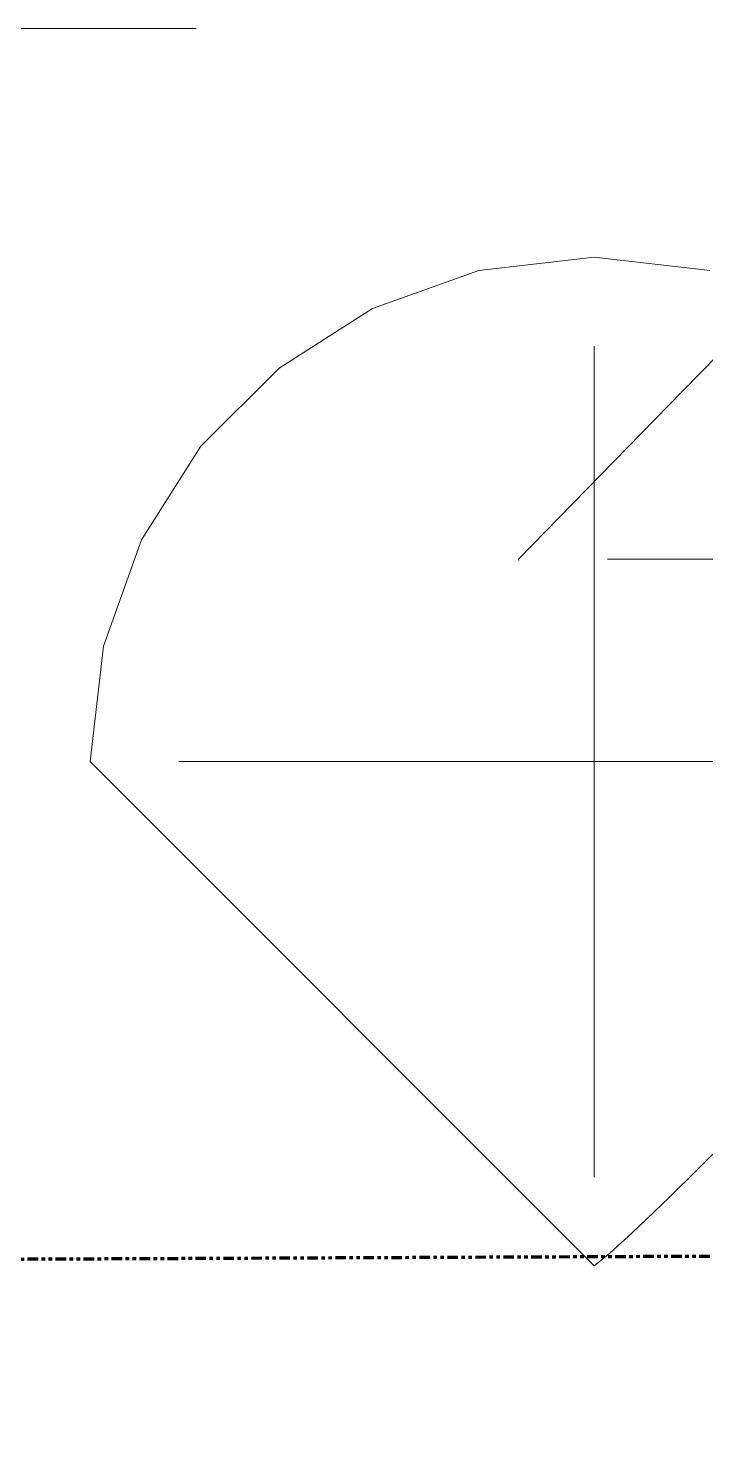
# Model space of a CAD drawing. Header units: inches. Extents: x 9391 to 11530, y 1186 to 2858.
# Drawn here: x 10992.7 to 11016.9, y 2608.4 to 2659.4 of the extents above; entities that cross this region are included whole.
import ezdxf

# ---------------------------------------------------------------- set-up
doc = ezdxf.new("R2010")
doc.units = ezdxf.units.IN
doc.header["$MEASUREMENT"] = 0
doc.linetypes.add('Double Dash 3_8_', pattern=[1, 0.375, -0.125, 0.125, -0.125, 0.125, -0.125])
for name, color, linetype, lineweight in [('A-DETL-GENF-1', 254, 'Continuous', 9), ('A-DETL-GENF-3', 9, 'Continuous', 9), ('C-PROP-LINE', 91, 'Double Dash 3_8_', 211)]:
    doc.layers.add(name, color=color, linetype=linetype, lineweight=lineweight)

# ---------------------------------------------------------------- blocks, each defined once
blk = doc.blocks.new('switchgrass 26764 - switchgrass 26764-1542757-FLOOR PLAN - ROOF')
at = {"layer": 'A-DETL-GENF-1'}
for p, q in [((-4.127, 17.537), (0, 18.013)), ((0, 18.013), (4.127, 17.537)), ((-7.918, 16.181), (-4.127, 17.537)), ((-11.263, 14.053), (-7.918, 16.181)), ((0, 14.405), (0, 14.839)), ((0, 14.839), (0, 14.458)), ((0, 14.458), (0, 13.454)), ((0, 13.828), (0, 14.405)), ((0, 10.265), (0, 14.289)), ((0, 14.289), (0, 13.936)), ((-14.053, 11.263), (-11.263, 14.053)), ((0, 13.936), (0, 13.61)), ((0, 13.378), (0, 13.828)), ((0, 13.61), (0, 13.295)), ((0, 13.454), (0, 12.037)), ((0, 12.844), (0, 13.378)), ((0, 13.295), (0, 12.976)), ((0, 12.976), (0, 11.829)), ((0, 12.667), (0, 12.957)), ((0, 12.957), (0, 12.8)), ((0, 12.246), (0, 12.844)), ((0, 12.8), (0, 12.372)), ((0, 10.496), (0, 12.667)), ((0, 12.372), (0, 11.733)), ((0, 11.501), (0, 12.351)), ((0, 12.351), (0, 12.043)), ((0, 11.603), (0, 12.246)), ((0, 12.043), (0, 11.232)), ((0, 12.037), (0, 10.417)), ((0, 11.829), (0, 11.54)), ((0, 11.654), (0, 11.799)), ((0, 11.799), (0, 10.933)), ((0, 11.733), (0, 10.947)), ((-16.181, 7.918), (-14.053, 11.263)), ((0, 9.048), (0, 11.654)), ((0, 10.348), (0, 11.631)), ((0, 11.631), (0, 11.52)), ((0, 10.933), (0, 11.603)), ((0, 11.54), (0, 10.978)), ((0, 11.52), (0, 11.214)), ((0, 10.527), (0, 11.501)), ((0, 11.232), (0, 10.088)), ((0, 11.214), (0, 10.758)), ((0, 10.978), (0, 10.483)), ((0, 10.947), (0, 10.076)), ((0, 10.758), (0, 10.197)), ((0, 9.507), (0, 10.527)), ((0, 7.456), (0, 10.496)), ((0, 10.483), (0, 8.324)), ((0, 10.417), (0, 8.805)), ((0, 9.308), (0, 10.348)), ((0, 9.868), (0, 10.265)), ((0, 10.206), (0, 10.221)), ((0, 10.221), (0, 10.153)), ((0, 8.491), (0, 10.206)), ((0, 10.197), (0, 9.575)), ((0, 10.153), (0, 9.631)), ((0, 10.088), (0, 8.78)), ((0, 10.076), (0, 9.181)), ((0, 9.488), (0, 9.868)), ((0, 9.631), (0, 9.193)), ((0, 9.575), (0, 8.936)), ((0, 8.519), (0, 9.507)), ((0, 8.414), (0, 9.488)), ((0, 8.493), (0, 9.308)), ((0, 9.193), (0, 9.145)), ((0, 9.181), (0, 8.324)), ((0, 9.145), (0, 8.98)), ((0, 8.324), (0, 9.048)), ((0, 8.98), (0, 8.084)), ((0, 8.936), (0, 8.324)), ((0, 8.805), (0, 7.41)), ((0, 8.78), (0, 7.479)), ((0, 7.639), (0, 8.519)), ((0, 7.888), (0, 8.493)), ((0, 7.298), (0, 8.491)), ((0, 8.185), (0, 8.469)), ((0, 8.469), (0, 8.464)), ((0, 8.464), (0, 6.519)), ((0, 8.324), (0, 8.414)), ((0, 8.324), (0, 7.166)), ((0, 5.443), (0, 8.185)), ((-17.537, 4.127), (-16.181, 7.918)), ((0, 8.084), (0, 7.456)), ((0, 7.476), (0, 7.888)), ((0, 6.947), (0, 7.639)), ((0, 4.415), (0, 7.6)), ((0, 7.6), (0, 7.525)), ((0, 7.525), (0, 7.312)), ((0, 7.479), (0, 6.354)), ((0, 7.166), (0, 7.476)), ((0, 7.41), (0, 6.442)), ((0, 7.312), (0, 6.981)), ((0, 6.531), (0, 7.298)), ((0, 6.981), (0, 6.55)), ((0, 6.519), (0, 6.947)), ((0, 6.55), (0, 6.038)), ((0, 6.098), (0, 6.531)), ((0, 6.442), (0, 4.415)), ((0, 6.354), (0, 5.574)), ((0, 5.858), (0, 6.098)), ((0, 6.038), (0, 5.465)), ((0, 5.764), (0, 5.863)), ((0, 5.863), (0, 5.858)), ((0, 5.639), (0, 5.764)), ((0, 5.217), (0, 5.639)), ((0, 5.574), (0, 4.37)), ((0, 5.465), (0, 4.85)), ((0, 5.284), (0, 5.443)), ((0, 4.831), (0, 5.284)), ((0, 5.093), (0, 5.217)), ((0, 4.995), (0, 5.093)), ((0, 5.002), (0, 5.012)), ((0, 5.012), (0, 5)), ((0, 4.97), (0, 5.002)), ((0, 5), (0, 4.995)), ((0, 4.907), (0, 4.97)), ((0, 4.807), (0, 4.907)), ((0, 4.85), (0, 4.831)), ((0, 4.66), (0, 4.807)), ((0, -3.367), (0, 4.66)), ((-18.013, 0), (-17.537, 4.127)), ((0, 4.37), (0, 3.547)), ((0, 3.547), (0, 2.873)), ((0, 2.873), (0, 2.332)), ((0, 2.332), (0, 1.901)), ((0, 1.901), (0, 1.086)), ((0, 1.086), (0, 0.615)), ((0, 0.654), (0, 0.666)), ((0, 0.666), (0, 0.666)), ((0, 0.666), (0, 0.651)), ((0, 0.631), (0, 0.654)), ((0, 0.651), (0, 0.362)), ((0, 0.598), (0, 0.631)), ((0, 0.615), (0, 0.354)), ((0, 0.556), (0, 0.598)), ((0, 0.507), (0, 0.556)), ((-18.013, 0), (0, -18.013)), ((-11.501, 0), (-12.351, 0)), ((-12.351, 0), (-12.043, 0)), ((-12.043, 0), (-11.232, 0)), ((-10.527, 0), (-11.501, 0)), ((-11.232, 0), (-10.088, 0)), ((-9.507, 0), (-10.527, 0)), ((-10.088, 0), (-8.78, 0)), ((-8.519, 0), (-9.507, 0)), ((-8.78, 0), (-7.479, 0)), ((-7.639, 0), (-8.519, 0)), ((-8.464, 0), (-6.519, 0)), ((-6.947, 0), (-7.639, 0)), ((-7.479, 0), (-6.354, 0)), ((-6.519, 0), (-6.947, 0)), ((-6.354, 0), (-5.574, 0)), ((-5.574, 0), (-4.37, 0)), ((-4.37, 0), (-3.547, 0)), ((-3.547, 0), (-2.873, 0)), ((-0.654, 0), (-0.666, 0)), ((-0.666, 0), (-0.666, 0)), ((-0.666, 0), (-0.651, 0)), ((-0.631, 0), (-0.654, 0)), ((-0.651, 0), (-0.362, 0)), ((-0.598, 0), (-0.631, 0)), ((-0.556, 0), (-0.598, 0)), ((-0.507, 0), (-0.556, 0)), ((-0.354, 0), (-0.507, 0)), ((1.375, 0), (-0.362, 0)), ((0, 0.354), (0, 0.507)), ((0, -1.375), (0, 0.362)), ((-14.405, 0), (-14.839, 0)), ((-14.839, 0), (-14.458, 0)), ((-14.458, 0), (-13.454, 0)), ((-13.828, 0), (-14.405, 0)), ((-10.265, 0), (-14.289, 0)), ((-14.289, 0), (-13.936, 0)), ((-13.936, 0), (-13.61, 0)), ((-13.378, 0), (-13.828, 0)), ((-13.61, 0), (-13.295, 0)), ((-13.454, 0), (-12.037, 0)), ((-12.844, 0), (-13.378, 0)), ((-13.295, 0), (-12.976, 0)), ((-12.976, 0), (-11.829, 0)), ((-12.667, 0), (-12.957, 0)), ((-12.957, 0), (-12.8, 0)), ((-12.246, 0), (-12.844, 0)), ((-12.8, 0), (-12.372, 0)), ((-10.496, 0), (-12.667, 0)), ((-12.372, 0), (-11.733, 0)), ((-11.603, 0), (-12.246, 0)), ((-12.037, 0), (-10.417, 0)), ((-11.829, 0), (-11.54, 0)), ((-11.654, 0), (-11.799, 0)), ((-11.799, 0), (-10.933, 0)), ((-11.733, 0), (-10.947, 0)), ((-9.048, 0), (-11.654, 0)), ((-10.348, 0), (-11.631, 0)), ((-11.631, 0), (-11.52, 0)), ((-10.933, 0), (-11.603, 0)), ((-11.54, 0), (-10.978, 0)), ((-11.52, 0), (-11.214, 0)), ((-11.214, 0), (-10.758, 0)), ((-10.978, 0), (-10.483, 0)), ((-10.947, 0), (-10.076, 0)), ((-10.758, 0), (-10.197, 0)), ((-7.456, 0), (-10.496, 0)), ((-10.483, 0), (-8.324, 0)), ((-10.417, 0), (-8.805, 0)), ((-9.308, 0), (-10.348, 0)), ((-9.868, 0), (-10.265, 0)), ((-10.206, 0), (-10.221, 0)), ((-10.221, 0), (-10.153, 0)), ((-8.491, 0), (-10.206, 0)), ((-10.197, 0), (-9.575, 0)), ((-10.153, 0), (-9.631, 0)), ((-10.076, 0), (-9.181, 0)), ((-9.488, 0), (-9.868, 0)), ((-9.631, 0), (-9.193, 0)), ((-9.575, 0), (-8.936, 0)), ((-8.414, 0), (-9.488, 0)), ((-8.493, 0), (-9.308, 0)), ((-9.193, 0), (-9.145, 0)), ((-9.181, 0), (-8.324, 0)), ((-9.145, 0), (-8.98, 0)), ((-8.324, 0), (-9.048, 0)), ((-8.98, 0), (-8.084, 0)), ((-8.936, 0), (-8.324, 0)), ((-8.805, 0), (-7.41, 0)), ((-7.888, 0), (-8.493, 0)), ((-7.298, 0), (-8.491, 0)), ((-8.185, 0), (-8.469, 0)), ((-8.469, 0), (-8.464, 0)), ((-8.324, 0), (-8.414, 0)), ((-8.324, 0), (-7.166, 0)), ((-5.443, 0), (-8.185, 0)), ((-8.084, 0), (-7.456, 0)), ((-7.476, 0), (-7.888, 0)), ((-4.415, 0), (-7.6, 0)), ((-7.6, 0), (-7.525, 0)), ((-7.525, 0), (-7.312, 0)), ((-7.166, 0), (-7.476, 0)), ((-7.41, 0), (-6.442, 0)), ((-7.312, 0), (-6.981, 0)), ((-6.531, 0), (-7.298, 0)), ((-6.981, 0), (-6.55, 0)), ((-6.55, 0), (-6.038, 0)), ((-6.098, 0), (-6.531, 0)), ((-6.442, 0), (-4.415, 0)), ((-5.858, 0), (-6.098, 0)), ((-6.038, 0), (-5.465, 0)), ((-5.764, 0), (-5.863, 0)), ((-5.863, 0), (-5.858, 0)), ((-5.639, 0), (-5.764, 0)), ((-5.217, 0), (-5.639, 0)), ((-5.465, 0), (-4.85, 0)), ((-5.284, 0), (-5.443, 0)), ((-4.831, 0), (-5.284, 0)), ((-5.093, 0), (-5.217, 0)), ((-4.995, 0), (-5.093, 0)), ((-5.002, 0), (-5.012, 0)), ((-5.012, 0), (-5, 0)), ((-4.97, 0), (-5.002, 0)), ((-5, 0), (-4.995, 0)), ((-4.907, 0), (-4.97, 0)), ((-4.807, 0), (-4.907, 0)), ((-4.85, 0), (-4.831, 0)), ((-4.66, 0), (-4.807, 0)), ((3.367, 0), (-4.66, 0)), ((-2.873, 0), (-2.332, 0)), ((-2.332, 0), (-1.901, 0)), ((-1.901, 0), (-1.086, 0)), ((-1.086, 0), (-0.615, 0)), ((-0.615, 0), (-0.354, 0)), ((1.375, 0), (1.427, 0)), ((1.427, 0), (1.494, 0)), ((1.494, 0), (1.57, 0)), ((1.57, 0), (1.648, 0)), ((1.648, 0), (1.718, 0)), ((1.718, 0), (1.775, 0)), ((1.775, 0), (1.81, 0)), ((1.81, 0), (3.113, 0)), ((3.113, 0), (3.692, 0)), ((3.547, 0), (3.257, 0)), ((3.257, 0), (3.547, 0)), ((3.484, 0), (3.367, 0)), ((3.564, 0), (3.484, 0)), ((4.883, 0), (3.547, 0)), ((3.547, 0), (3.606, 0)), ((3.615, 0), (3.564, 0)), ((3.606, 0), (3.694, 0)), ((3.641, 0), (3.615, 0)), ((3.937, 0), (3.641, 0)), ((3.692, 0), (5.574, 0)), ((3.694, 0), (3.799, 0)), ((3.799, 0), (3.907, 0)), ((3.907, 0), (4.006, 0)), ((4.524, 0), (3.937, 0)), ((0, -1.375), (0, -1.427)), ((0, -1.427), (0, -1.494)), ((0, -1.494), (0, -1.57)), ((0, -1.57), (0, -1.648)), ((0, -1.648), (0, -1.718)), ((0, -1.718), (0, -1.775)), ((0, -1.775), (0, -1.81)), ((0, -1.81), (0, -3.113)), ((0, -3.113), (0, -3.692)), ((0, -3.547), (0, -3.257)), ((0, -3.257), (0, -3.547)), ((0, -3.484), (0, -3.367)), ((0, -3.564), (0, -3.484)), ((0, -4.883), (0, -3.547)), ((0, -3.547), (0, -3.606)), ((0, -3.615), (0, -3.564)), ((0, -3.606), (0, -3.694)), ((0, -3.641), (0, -3.615)), ((0, -3.937), (0, -3.641)), ((0, -3.692), (0, -5.574)), ((0, -3.694), (0, -3.799)), ((0, -3.799), (0, -3.907)), ((0, -3.907), (0, -4.006)), ((0, -4.524), (0, -3.937)), ((0, -4.006), (0, -4.083)), ((0, -4.083), (0, -4.126)), ((0, -4.126), (0, -4.345)), ((0, -4.309), (0, -4.282)), ((0, -4.282), (0, -4.335)), ((0, -4.737), (0, -4.309)), ((0, -4.335), (0, -4.886)), ((0, -4.345), (0, -4.936)), ((0, -5.517), (0, -4.524)), ((0, -5.51), (0, -4.737)), ((0, -4.995), (0, -4.883)), ((0, -4.886), (0, -4.995)), ((0, -4.936), (0, -5.803)), ((0, -7.89), (0, -5.429)), ((0, -5.429), (0, -6.539)), ((0, -5.574), (0, -5.51)), ((0, -7.014), (0, -5.517)), ((0, -5.803), (0, -6.846)), ((0, -6.442), (0, -6.153)), ((0, -6.153), (0, -7.532)), ((0, -7.021), (0, -6.442)), ((0, -6.539), (0, -7.573)), ((0, -6.846), (0, -7.969)), ((0, -10.28), (0, -7.014)), ((0, -7.136), (0, -7.021)), ((0, -7.461), (0, -7.136)), ((0, -7.807), (0, -7.228)), ((0, -7.228), (0, -7.535)), ((0, -8.759), (0, -7.456)), ((0, -7.456), (0, -11.943)), ((0, -7.967), (0, -7.461)), ((0, -7.532), (0, -9.787)), ((0, -7.535), (0, -8.377)), ((0, -7.573), (0, -8.568)), ((0, -9.627), (0, -7.807)), ((0, -8.759), (0, -7.89)), ((0, -8.625), (0, -7.967)), ((0, -7.969), (0, -9.073)), ((0, -8.571), (0, -8.179)), ((0, -8.179), (0, -9.048)), ((0, -8.374), (0, -8.37)), ((0, -8.37), (0, -8.667)), ((0, -8.547), (0, -8.374)), ((0, -8.377), (0, -10.254)), ((0, -8.821), (0, -8.547)), ((0, -8.568), (0, -9.561)), ((0, -9.065), (0, -8.571)), ((0, -10.28), (0, -8.625)), ((0, -8.667), (0, -9.171)), ((0, -10.93), (0, -8.759)), ((0, -8.805), (0, -8.759)), ((0, -8.858), (0, -8.805)), ((0, -9.158), (0, -8.821)), ((0, -8.912), (0, -8.858)), ((0, -9.559), (0, -8.903)), ((0, -8.903), (0, -9.627)), ((0, -8.964), (0, -8.912)), ((0, -9.007), (0, -8.964)), ((0, -9.037), (0, -9.007)), ((0, -9.048), (0, -9.037)), ((0, -10.197), (0, -9.065)), ((0, -9.073), (0, -10.061)), ((0, -9.516), (0, -9.158)), ((0, -9.171), (0, -10.978)), ((0, -11.075), (0, -9.338)), ((0, -9.338), (0, -9.366)), ((0, -9.366), (0, -10.422)), ((0, -9.856), (0, -9.516)), ((0, -10.121), (0, -9.559)), ((0, -9.561), (0, -10.586)), ((0, -12.957), (0, -9.772)), ((0, -9.772), (0, -9.832)), ((0, -9.787), (0, -10.793)), ((0, -9.832), (0, -11.109)), ((0, -10.139), (0, -9.856)), ((0, -10.061), (0, -10.351)), ((0, -10.617), (0, -10.121)), ((0, -10.323), (0, -10.139)), ((0, -11.254), (0, -10.197)), ((0, -10.254), (0, -10.583)), ((0, -11.22), (0, -10.28)), ((0, -10.493), (0, -10.28)), ((0, -10.681), (0, -10.323)), ((0, -10.351), (0, -10.604)), ((0, -10.422), (0, -10.681)), ((0, -10.583), (0, -10.493)), ((0, -10.586), (0, -11.68)), ((0, -10.604), (0, -11.257)), ((0, -11.53), (0, -10.617)), ((0, -10.785), (0, -10.641)), ((0, -10.641), (0, -11.262)), ((0, -11.402), (0, -10.785)), ((0, -10.793), (0, -11.806)), ((0, -10.981), (0, -10.93)), ((0, -10.978), (0, -11.364)), ((0, -11.33), (0, -10.981)), ((0, -13.391), (0, -11.075)), ((0, -12.665), (0, -11.079)), ((0, -11.079), (0, -12.957)), ((0, -11.109), (0, -11.364)), ((0, -11.364), (0, -11.22)), ((0, -11.654), (0, -11.254)), ((0, -11.257), (0, -12.146)), ((0, -11.262), (0, -11.811)), ((0, -11.364), (0, -11.33)), ((0, -12.047), (0, -11.402)), ((0, -12.002), (0, -11.53)), ((0, -11.683), (0, -11.654)), ((0, -11.68), (0, -12.879)), ((0, -11.724), (0, -11.683)), ((0, -11.773), (0, -11.724)), ((0, -11.824), (0, -11.773)), ((0, -11.806), (0, -12.891)), ((0, -11.811), (0, -12.286)), ((0, -11.873), (0, -11.824)), ((0, -11.914), (0, -11.873)), ((0, -11.943), (0, -11.914)), ((0, -13.681), (0, -11.943)), ((0, -11.943), (0, -12.665)), ((0, -12.523), (0, -12.002)), ((0, -13.91), (0, -12.047)), ((0, -12.146), (0, -13.989)), ((0, -12.286), (0, -12.683)), ((0, -12.545), (0, -12.523)), ((0, -12.874), (0, -12.545)), ((0, -12.683), (0, -13.001)), ((0, -12.879), (0, -12.874)), ((0, -12.891), (0, -14.115)), ((0, -13.001), (0, -13.238)), ((0, -13.238), (0, -13.391)), ((0, -13.75), (0, -13.681)), ((0, -13.83), (0, -13.75)), ((4.741, -13.527), (2.673, -15.572)), ((0, -13.912), (0, -13.83)), ((0, -14.423), (0, -13.91)), ((0, -13.99), (0, -13.912)), ((0, -13.989), (0, -14.619)), ((0, -14.054), (0, -13.99)), ((0, -14.099), (0, -14.054)), ((0, -14.115), (0, -14.099)), ((0, -14.839), (0, -14.423)), ((0, -14.619), (0, -14.839)), ((2.673, -15.572), (1.361, -16.826)), ((1.361, -16.826), (0.554, -17.551)), ((0.554, -17.551), (0, -18.013))]:
    blk.add_line(p, q, dxfattribs=at)
blk = doc.blocks.new('switchgrass 26764 - switchgrass 26764-V98-FLOOR PLAN - ROOF')
at = {"layer": 'A-DETL-GENF-1'}
for p, q in [((7.456, 0), (11.943, 0)), ((12.957, 0), (9.772, 0)), ((10.586, 0), (11.68, 0)), ((11.53, 0), (10.617, 0)), ((11.402, 0), (10.785, 0)), ((10.793, 0), (11.806, 0)), ((10.978, 0), (11.364, 0)), ((13.391, 0), (11.075, 0)), ((12.665, 0), (11.079, 0)), ((11.079, 0), (12.957, 0)), ((11.109, 0), (11.364, 0)), ((11.364, 0), (11.22, 0)), ((11.654, 0), (11.254, 0)), ((11.257, 0), (12.146, 0)), ((11.262, 0), (11.811, 0)), ((11.364, 0), (11.33, 0)), ((12.047, 0), (11.402, 0)), ((12.002, 0), (11.53, 0)), ((11.683, 0), (11.654, 0)), ((11.68, 0), (12.879, 0)), ((11.724, 0), (11.683, 0)), ((11.773, 0), (11.724, 0)), ((11.824, 0), (11.773, 0)), ((11.806, 0), (12.891, 0)), ((11.811, 0), (12.286, 0)), ((11.873, 0), (11.824, 0)), ((11.914, 0), (11.873, 0)), ((11.943, 0), (11.914, 0)), ((13.681, 0), (11.943, 0)), ((11.943, 0), (12.665, 0)), ((12.523, 0), (12.002, 0)), ((13.91, 0), (12.047, 0)), ((12.146, 0), (13.989, 0)), ((12.286, 0), (12.683, 0)), ((12.545, 0), (12.523, 0)), ((12.874, 0), (12.545, 0)), ((12.683, 0), (13.001, 0)), ((12.879, 0), (12.874, 0)), ((12.891, 0), (14.115, 0)), ((13.001, 0), (13.238, 0)), ((13.238, 0), (13.391, 0)), ((13.75, 0), (13.681, 0)), ((13.83, 0), (13.75, 0)), ((13.912, 0), (13.83, 0)), ((14.423, 0), (13.91, 0)), ((13.99, 0), (13.912, 0)), ((13.989, 0), (14.619, 0)), ((14.054, 0), (13.99, 0)), ((14.099, 0), (14.054, 0)), ((14.115, 0), (14.099, 0)), ((14.839, 0), (14.423, 0)), ((14.619, 0), (14.839, 0))]:
    blk.add_line(p, q, dxfattribs=at)
at = {"layer": 'A-DETL-GENF-3'}
for p, q in [((18.008, 0.045), (18.013, 0)), ((18.013, 0), (12.159, -6.005)), ((12.159, -6.005), (8.778, -9.449))]:
    blk.add_line(p, q, dxfattribs=at)
blk = doc.blocks.new('magnolia 26756 - magnolia 26756-V160-FLOOR PLAN - ROOF')
at = {"layer": 'A-DETL-GENF-1'}
for p, q in [((18.36, 0), (18.532, 0)), ((18.532, 0), (18.961, 0)), ((18.961, 0), (19.363, 0)), ((19.363, 0), (19.701, 0)), ((19.921, 0), (19.599, 0)), ((19.599, 0), (21.356, 0)), ((19.701, 0), (19.932, 0)), ((20.019, 0), (19.921, 0)), ((19.932, 0), (20.019, 0)), ((22.013, 0), (20.465, 0)), ((21.356, 0), (21.706, 0)), ((21.706, 0), (21.954, 0)), ((21.954, 0), (22.065, 0)), ((22.065, 0), (22.013, 0)), ((19.399, 0), (15.932, 0)), ((18.424, 0), (18.039, 0)), ((18.158, 0), (18.68, 0)), ((18.653, 0), (18.424, 0)), ((18.971, 0), (18.653, 0)), ((18.68, 0), (19.215, 0)), ((19.327, 0), (18.971, 0)), ((19.163, 0), (19.065, 0)), ((19.065, 0), (19.554, 0)), ((19.334, 0), (19.163, 0)), ((19.215, 0), (19.403, 0)), ((19.671, 0), (19.327, 0)), ((19.553, 0), (19.334, 0)), ((19.893, 0), (19.399, 0)), ((19.403, 0), (19.767, 0)), ((19.739, 0), (19.465, 0)), ((19.465, 0), (19.822, 0)), ((19.794, 0), (19.553, 0)), ((19.554, 0), (19.714, 0)), ((19.953, 0), (19.671, 0)), ((19.714, 0), (20.132, 0)), ((20.044, 0), (19.739, 0)), ((19.767, 0), (19.957, 0)), ((20.032, 0), (19.794, 0)), ((19.822, 0), (20.956, 0)), ((20.132, 0), (19.893, 0)), ((20.123, 0), (19.953, 0)), ((19.957, 0), (20.265, 0)), ((20.242, 0), (20.032, 0)), ((20.265, 0), (20.044, 0)), ((20.132, 0), (20.123, 0)), ((20.203, 0), (20.132, 0)), ((21.226, 0), (20.203, 0)), ((20.865, 0), (20.242, 0)), ((20.465, 0), (21.433, 0)), ((20.9, 0), (20.865, 0)), ((20.978, 0), (20.9, 0)), ((20.956, 0), (21.137, 0)), ((21.311, 0), (20.978, 0)), ((21.137, 0), (21.265, 0)), ((21.339, 0), (21.226, 0)), ((21.265, 0), (21.339, 0)), ((21.405, 0), (21.311, 0)), ((21.465, 0), (21.405, 0)), ((21.433, 0), (21.63, 0)), ((21.479, 0), (21.465, 0)), ((21.465, 0), (21.604, 0)), ((21.8, 0), (21.465, 0)), ((21.516, 0), (21.479, 0)), ((21.865, 0), (21.516, 0)), ((21.604, 0), (21.727, 0)), ((21.63, 0), (21.779, 0)), ((21.727, 0), (22.188, 0)), ((21.779, 0), (21.865, 0)), ((22.7, 0), (21.8, 0)), ((22.364, 0), (22.109, 0)), ((22.109, 0), (22.132, 0)), ((22.132, 0), (22.259, 0)), ((22.188, 0), (22.332, 0)), ((22.259, 0), (23.165, 0)), ((22.332, 0), (22.383, 0)), ((22.383, 0), (22.364, 0)), ((23.664, 0), (22.7, 0)), ((23.165, 0), (24.07, 0)), ((24.398, 0), (23.664, 0)), ((24.07, 0), (24.26, 0)), ((24.26, 0), (24.379, 0)), ((24.379, 0), (24.398, 0))]:
    blk.add_line(p, q, dxfattribs=at)
blk = doc.blocks.new('Family - ___-1646256-FLOOR PLAN - ROOF')
at = {"layer": 'C-PROP-LINE'}
blk.add_line((-2608.445, 9390.686), (-2616.713, 11287.658), dxfattribs=at)

msp = doc.modelspace()

# ---------------------------------------------------------------- block references
at = {"layer": 'A-DETL-GENF-1'}
for name, p in [('magnolia 26756 - magnolia 26756-V160-FLOOR PLAN - ROOF', (10974.297, 2659.374)), ('switchgrass 26764 - switchgrass 26764-1542757-FLOOR PLAN - ROOF', (11012.918, 2633.192))]:
    msp.add_blockref(name, p, dxfattribs=at)
at = {"layer": 'A-DETL-GENF-1', "rotation": 180}
msp.add_blockref('switchgrass 26764 - switchgrass 26764-V98-FLOOR PLAN - ROOF', (11028.227, 2640.42), dxfattribs=at)
at = {"layer": 'C-PROP-LINE', "rotation": 270.0000000000005}
msp.add_blockref('Family - ___-1646256-FLOOR PLAN - ROOF', (0, 0), dxfattribs=at)

doc.saveas('drawing.dxf')
